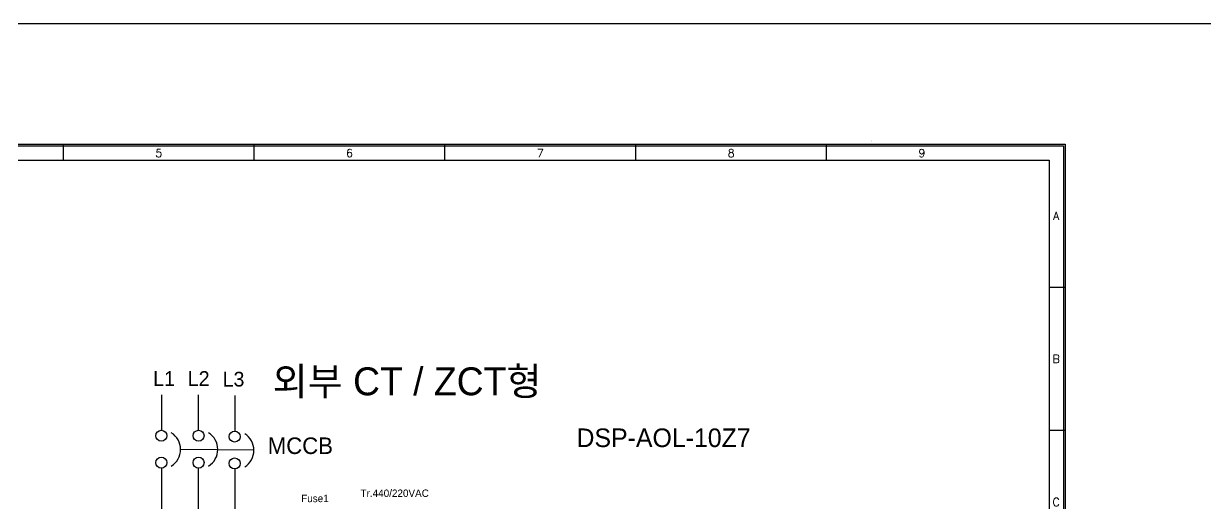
# Model space of a CAD drawing. Header units: millimetres. Extents: x 32 to 871, y 30 to 611.
# Drawn here: x 219.6 to 464.9, y 511.2 to 610.7 of the extents above; entities that cross this region are included whole.
import ezdxf
from ezdxf.enums import TextEntityAlignment as Align

# ---------------------------------------------------------------- set-up
doc = ezdxf.new("R2010")
doc.units = ezdxf.units.MM
for name, color, linetype in [('20', 2, 'Continuous'), ('30', 3, 'Continuous'), ('70', 7, 'Continuous'), ('ASHADE', 7, 'Continuous')]:
    doc.layers.add(name, color=color, linetype=linetype)
doc.styles.add('ghs', font='NGULIM.TTF')
doc.styles.add('SIMPLEX', font='SIMPLEX')

msp = doc.modelspace()

# ---------------------------------------------------------------- linework, layer by layer
msp.add_lwpolyline([(31.509, 610.73), (871.425, 610.73), (871.425, 29.692), (31.509, 29.692)], close=True)
at = {"layer": '20', "color": 7}
for p, q in [((62.837, 582.427), (432.503, 582.427)), ((432.503, 582.427), (432.503, 346.114))]:
    msp.add_line(p, q, dxfattribs=at)
at = {"layer": '30', "color": 7}
for p, q in [((227.87, 582.427), (227.87, 585.694)), ((267.47, 582.427), (267.47, 585.694)), ((307.07, 582.427), (307.07, 585.694)), ((346.67, 582.427), (346.67, 585.694)), ((386.27, 582.427), (386.27, 585.694)), ((435.77, 555.994), (432.503, 555.994)), ((435.77, 526.294), (432.503, 526.294))]:
    msp.add_line(p, q, dxfattribs=at)
at = {"layer": '70', "color": 7}
for points in [[(435.77, 318.394), (59.57, 318.394), (59.57, 585.694), (435.77, 585.694)], [(435.473, 318.691), (59.867, 318.691), (59.867, 585.397), (435.473, 585.397)]]:
    msp.add_lwpolyline(points, close=True, dxfattribs=at)
msp.add_solid([(395.635, 586.3), (395.694, 586.3), (395.664, 586.478)], dxfattribs=at)
at = {"layer": 'ASHADE', "ltscale": 2}
for p, q in [((248.231, 533.701), (248.231, 526.341)), ((255.862, 533.701), (255.862, 526.34)), ((263.487, 533.531), (263.487, 526.17)), ((267.41, 522.186), (252.183, 522.356)), ((248.231, 518.479), (248.231, 491.365)), ((255.862, 518.48), (255.862, 491.355)), ((263.487, 518.31), (263.487, 491.365))]:
    msp.add_line(p, q, dxfattribs=at)
for centre in [(248.193, 525.198), (255.928, 525.198), (263.42, 525.028), (248.193, 519.622), (255.928, 519.622), (263.42, 519.452)]:
    msp.add_circle(centre, 1.144, dxfattribs=at)
for centre in [(248.108, 522.356), (255.843, 522.356), (263.335, 522.186)]:
    msp.add_arc(centre, 4.075, 302.22193, 57.77807, dxfattribs=at)

# ---------------------------------------------------------------- texts
at = {"layer": '30', "color": 7, "style": 'SIMPLEX'}
for s, p in [('5', (247.67, 583.866)), ('6', (287.27, 583.866)), ('7', (326.87, 583.866)), ('8', (366.47, 583.866)), ('9', (406.07, 583.866)), ('A', (433.939, 570.844)), ('B', (433.939, 541.144)), ('C', (433.939, 511.444))]:
    msp.add_text(s, height=1.683, dxfattribs=at).set_placement(p, align=Align.MIDDLE)
at = {"layer": 'ASHADE', "ltscale": 2, "style": 'ghs'}
for s, height, p in [('외부 CT / ZCT형 ', 5.7915, (271.316, 533.603)), ('L1', 3.0512, (246.511, 535.558)), ('L2', 3.0512, (253.681, 535.558)), ('L3', 3.0512, (260.915, 535.422)), ('MCCB', 3.4326, (270.309, 521.415)), ('DSP-AOL-10Z7', 3.861, (334.373, 522.852)), ('Fuse1', 1.5378, (277.235, 511.419)), ('Tr.440/220VAC', 1.53783, (289.555, 512.507))]:
    msp.add_text(s, height=height, dxfattribs=at).set_placement(p)

doc.saveas('drawing.dxf')
